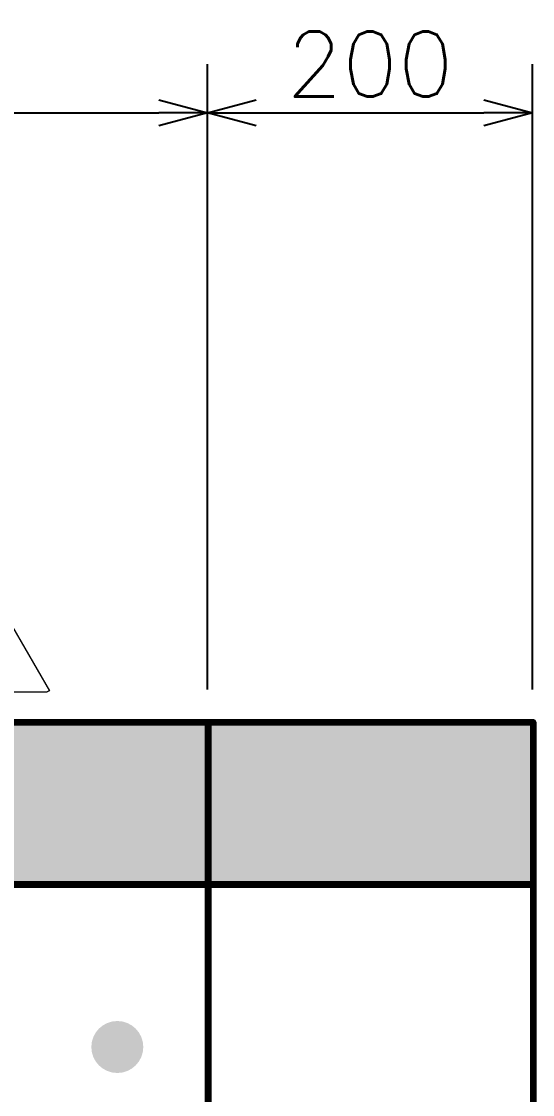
# Model space of a CAD drawing. Header units: millimetres. Extents: x -116965 to 323937, y 291661 to 566926.
# Drawn here: x -44447 to -44132, y 330210 to 330871 of the extents above; entities that cross this region are included whole.
import ezdxf

# ---------------------------------------------------------------- set-up
doc = ezdxf.new("R2010")
doc.units = ezdxf.units.MM
doc.header["$PDMODE"] = 35
doc.layers.get('0').update_dxf_attribs({"lineweight": 18})
doc.layers.add('AM_5', color=3, linetype='Continuous', lineweight=25)
doc.layers.add('Visible (ISO)', color=7, linetype='Continuous', lineweight=50)
doc.layers.add('C00-00-00', color=7, linetype='Continuous')
doc.layers.add('C34-3A-40', color=7, linetype='Continuous', true_color=0x343a40)
doc.layers.add('C62-64-69', color=7, linetype='Continuous', true_color=0x626469)
doc.styles.add('{18b73a54-fa43-428c-adcb-c1c7bbdf2c84}', font='Simplex.shx')
doc.dimstyles.new('kich thuoc$0', dxfattribs={"dimscale": 2, "dimtxt": 20, "dimasz": 16, "dimexe": 15, "dimexo": 10, "dimgap": 5, "dimtad": 1, "dimdec": 0, "dimzin": 0, "dimdsep": 46, "dimtxsty": '{18b73a54-fa43-428c-adcb-c1c7bbdf2c84}', "dimblk": 'OPEN30', "dimcen": 0.09, "dimclrd": 3, "dimclre": 3, "dimclrt": 3, "dimadec": 0, "dimazin": 0, "dimtfac": 1, "dimtdec": 0, "dimtofl": 0, "dimtmove": 0, "dimatfit": 3, "dimldrblk": 'OPEN30', "dimfxl": 1, "dimtolj": 1, "dimtzin": 0, "dimarcsym": 0})

# ---------------------------------------------------------------- blocks, each defined once
blk = doc.blocks.new('SV-F')
at = {"lineweight": 13}
blk.add_line((201, 0), (-201, 0), dxfattribs=at)
at = {"layer": 'Visible (ISO)', "lineweight": 13}
for p, q in [((-226.27, 58.5), (-226.27, 60)), ((-226.27, 60), (226.27, 60)), ((226.27, 60), (226.27, 58.5)), ((-251.5, 19.3), (-228.87, 58.5)), ((-228.79, 58.46), (-228.87, 58.5)), ((-228.79, 58.46), (-228.7, 58.41)), ((-227.8, 58.89), (-228.23, 58.13)), ((-227.8, 58.89), (-227.8, 18.55)), ((-226.82, 58.32), (-227.8, 58.89)), ((-226.82, 18.55), (-226.82, 58.32)), ((-226.68, 58.5), (-226.68, 19.3)), ((-226.27, 58.5), (-226.68, 58.5)), ((226.68, 58.5), (226.27, 58.5)), ((226.68, 58.5), (226.68, 19.3)), ((226.82, 58.32), (227.8, 58.89)), ((226.82, 18.55), (226.82, 58.32)), ((228.23, 58.13), (227.8, 58.89)), ((227.8, 58.89), (227.8, 18.55)), ((228.7, 58.41), (228.79, 58.46)), ((228.87, 58.5), (228.79, 58.46)), ((228.87, 58.5), (251.5, 19.3)), ((-250.87, 18.93), (-251.5, 19.3)), ((-250.87, 18.93), (-250.2, 18.55)), ((-250.2, 18.55), (-227.8, 18.55)), ((-227.8, 18.55), (-226.82, 18.55)), ((-226.68, 19.3), (-226.68, 18.55)), ((-226.68, 19.3), (226.68, 19.3)), ((-226.68, 18.55), (226.68, 18.55)), ((-199.5, 18.55), (-199.5, 1.5)), ((-198, 1.5), (-198, 18.55)), ((-197.5, 4), (-197.5, 18.55)), ((-177, 15.5), (-177, 18.55)), ((-165, 15.5), (-177, 15.5)), ((-165, 18.55), (-165, 15.5)), ((-159, 15.5), (-159, 18.55)), ((-147, 15.5), (-159, 15.5)), ((-147, 18.55), (-147, 15.5)), ((-141, 15.5), (-141, 18.55)), ((-129, 15.5), (-141, 15.5)), ((-129, 18.55), (-129, 15.5)), ((-123, 15.5), (-123, 18.55)), ((-111, 15.5), (-123, 15.5)), ((-111, 18.55), (-111, 15.5)), ((-105, 15.5), (-105, 18.55)), ((-93, 15.5), (-105, 15.5)), ((-93, 18.55), (-93, 15.5)), ((-87, 15.5), (-87, 18.55)), ((-75, 15.5), (-87, 15.5)), ((-75, 18.55), (-75, 15.5)), ((-69, 15.5), (-69, 18.55)), ((-57, 15.5), (-69, 15.5)), ((-57, 18.55), (-57, 15.5)), ((-51, 15.5), (-51, 18.55)), ((-39, 15.5), (-51, 15.5)), ((-39, 18.55), (-39, 15.5)), ((-33, 15.5), (-33, 18.55)), ((-21, 15.5), (-33, 15.5)), ((-21, 18.55), (-21, 15.5)), ((-15, 15.5), (-15, 18.55)), ((-3, 15.5), (-15, 15.5)), ((-3, 18.55), (-3, 15.5)), ((3, 15.5), (3, 18.55)), ((15, 15.5), (3, 15.5)), ((15, 18.55), (15, 15.5)), ((21, 15.5), (21, 18.55)), ((33, 15.5), (21, 15.5)), ((33, 18.55), (33, 15.5)), ((39, 15.5), (39, 18.55)), ((51, 15.5), (39, 15.5)), ((51, 18.55), (51, 15.5)), ((57, 15.5), (57, 18.55)), ((69, 15.5), (57, 15.5)), ((69, 18.55), (69, 15.5)), ((75, 15.5), (75, 18.55)), ((87, 15.5), (75, 15.5)), ((87, 18.55), (87, 15.5)), ((93, 15.5), (93, 18.55)), ((105, 15.5), (93, 15.5)), ((105, 18.55), (105, 15.5)), ((111, 15.5), (111, 18.55)), ((123, 15.5), (111, 15.5)), ((123, 18.55), (123, 15.5)), ((129, 15.5), (129, 18.55)), ((141, 15.5), (129, 15.5)), ((141, 18.55), (141, 15.5)), ((147, 15.5), (147, 18.55)), ((159, 15.5), (147, 15.5)), ((159, 18.55), (159, 15.5)), ((165, 15.5), (165, 18.55)), ((177, 15.5), (165, 15.5)), ((177, 18.55), (177, 15.5)), ((197.5, 18.55), (197.5, 4)), ((198, 1.5), (198, 18.55)), ((199.5, 1.5), (199.5, 18.55)), ((226.68, 19.3), (226.68, 18.55)), ((226.82, 18.55), (227.8, 18.55)), ((227.8, 18.55), (250.2, 18.55)), ((250.87, 18.93), (250.2, 18.55)), ((251.5, 19.3), (250.87, 18.93)), ((-197.5, 2), (-197.5, 4)), ((-197.5, 2), (197.5, 2)), ((-197.5, 2), (-197.5, 0)), ((197.5, 2), (197.5, 4)), ((197.5, 2), (197.5, 0))]:
    blk.add_line(p, q, dxfattribs=at)
for centre, radius, start, end in [((-226.27, 57), 3, 90, 136.32574), ((226.27, 57), 3, 43.67426, 90), ((-226.27, 57), 3, 136.32574, 150), ((-226.27, 57), 1.5, 105.84023, 114.60333), ((226.27, 57), 1.5, 65.39667, 74.15977), ((226.27, 57), 3, 30, 43.67426), ((-201, 1.5), 1.5, 270, 0), ((-201, 1.5), 3, 330, 0), ((201, 1.5), 3, 180, 210), ((201, 1.5), 1.5, 180, 270)]:
    blk.add_arc(centre, radius, start, end, dxfattribs=at)
for points in [[(-228.7, 58.41), (-228.66, 58.38), (-228.61, 58.35), (-228.56, 58.32)], [(-228.56, 58.32), (-228.47, 58.27), (-228.36, 58.21), (-228.23, 58.13)], [(228.56, 58.32), (228.47, 58.27), (228.36, 58.21), (228.23, 58.13)], [(228.7, 58.41), (228.66, 58.38), (228.61, 58.35), (228.56, 58.32)]]:
    blk.add_open_spline(points, degree=3, dxfattribs=at)
blk = doc.blocks.new('_Open30')
at = {"color": 0, "linetype": 'ByBlock', "lineweight": -2}
for p, q in [((-1, 0.268), (0, 0)), ((0, 0), (-1, -0.268)), ((0, 0), (-1, 0))]:
    blk.add_line(p, q, dxfattribs=at)
blk = doc.blocks.new('*D1818')
at = {"layer": 'AM_5', "color": 3, "lineweight": -2, "transparency": 16777216}
for p, q in [((-45032.34, 330459.51), (-45032.34, 330844.43)), ((-44332.34, 330459.51), (-44332.34, 330844.43)), ((-45002.34, 330814.43), (-44362.34, 330814.43))]:
    blk.add_line(p, q, dxfattribs=at)
at = {"layer": 'Defpoints', "color": 0, "lineweight": -3, "transparency": 16777216}
for p in [(-44332.34, 330814.43), (-45032.34, 330439.51), (-44332.34, 330439.51)]:
    blk.add_point(p, dxfattribs=at)
at = {"layer": 'AM_5', "color": 3, "lineweight": -2, "transparency": 16777216, "xscale": 30, "yscale": 30, "zscale": 30, "rotation": 180}
blk.add_blockref('_Open30', (-45032.34, 330814.43), dxfattribs=at)
at = {"layer": 'AM_5', "color": 3, "lineweight": -2, "transparency": 16777216, "xscale": 30, "yscale": 30, "zscale": 30}
blk.add_blockref('_Open30', (-44332.34, 330814.43), dxfattribs=at)
at = {"layer": 'AM_5', "color": 3, "transparency": 16777216, "insert": (-44682.34, 330844.43), "char_height": 40, "attachment_point": 5, "style": '{18b73a54-fa43-428c-adcb-c1c7bbdf2c84}'}
blk.add_mtext('\\A1;700', dxfattribs=at)
blk = doc.blocks.new('*D1812')
at = {"layer": 'AM_5', "color": 3, "lineweight": -2, "transparency": 16777216}
for p, q in [((-44332.34, 330459.51), (-44332.34, 330844.43)), ((-44132.34, 330459.51), (-44132.34, 330844.43)), ((-44302.34, 330814.43), (-44162.34, 330814.43))]:
    blk.add_line(p, q, dxfattribs=at)
at = {"layer": 'Defpoints', "color": 0, "lineweight": -3, "transparency": 16777216}
for p in [(-44132.34, 330814.43), (-44332.34, 330439.51), (-44132.34, 330439.51)]:
    blk.add_point(p, dxfattribs=at)
at = {"layer": 'AM_5', "color": 3, "lineweight": -2, "transparency": 16777216, "xscale": 30, "yscale": 30, "zscale": 30, "rotation": 180}
blk.add_blockref('_Open30', (-44332.34, 330814.43), dxfattribs=at)
at = {"layer": 'AM_5', "color": 3, "lineweight": -2, "transparency": 16777216, "xscale": 30, "yscale": 30, "zscale": 30}
blk.add_blockref('_Open30', (-44132.34, 330814.43), dxfattribs=at)
at = {"layer": 'AM_5', "color": 3, "transparency": 16777216, "insert": (-44232.34, 330844.43), "char_height": 40, "attachment_point": 5, "style": '{18b73a54-fa43-428c-adcb-c1c7bbdf2c84}'}
blk.add_mtext('\\A1;200', dxfattribs=at)

msp = doc.modelspace()

# ---------------------------------------------------------------- hatches: boundary and pattern name
at = {"layer": 'C00-00-00'}
h = msp.add_hatch(color=256, dxfattribs=at)
edge = h.paths.add_edge_path()
edge.add_arc((-44387.882733, 330239.584152), 15.997765, 0, 360)
at = {"layer": 'C34-3A-40'}
h = msp.add_hatch(color=256, dxfattribs=at)
h.dxf.hatch_style = 2
h.paths.add_polyline_path([(-45031.792843, 330439.556236), (-44331.890552, 330439.556236), (-44331.890552, 330339.570192), (-45031.792843, 330339.570192)])
h = msp.add_hatch(color=256, dxfattribs=at)
h.dxf.hatch_style = 2
h.paths.add_polyline_path([(-44331.890552, 330439.556236), (-44131.918468, 330439.556236), (-44131.918468, 330339.570192), (-44331.890552, 330339.570192)])
at = {"layer": 'C62-64-69'}
h = msp.add_hatch(color=256, dxfattribs=at)
h.dxf.hatch_style = 2
h.paths.add_polyline_path([(-44455.873243, 330430.557493), (-44423.877708, 330430.557493), (-44423.877708, 330423.558467), (-44455.873243, 330423.558467)])
h = msp.add_hatch(color=256, dxfattribs=at)
h.dxf.hatch_style = 2
h.paths.add_polyline_path([(-44423.877708, 330430.557493), (-44391.882177, 330430.557493), (-44391.882177, 330423.558467), (-44423.877708, 330423.558467)])
h = msp.add_hatch(color=256, dxfattribs=at)
h.dxf.hatch_style = 2
h.paths.add_polyline_path([(-44423.877708, 330430.557493), (-44391.882177, 330430.557493), (-44391.882177, 330423.558467), (-44423.877708, 330423.558467)])
h = msp.add_hatch(color=256, dxfattribs=at)
h.dxf.hatch_style = 2
h.paths.add_polyline_path([(-44391.882177, 330430.557493), (-44359.886643, 330430.557493), (-44359.886643, 330423.558467), (-44391.882177, 330423.558467)])
h = msp.add_hatch(color=256, dxfattribs=at)
h.dxf.hatch_style = 2
h.paths.add_polyline_path([(-44391.882177, 330430.557493), (-44359.886643, 330430.557493), (-44359.886643, 330423.558467), (-44391.882177, 330423.558467)])
h = msp.add_hatch(color=256, dxfattribs=at)
h.dxf.hatch_style = 2
h.paths.add_polyline_path([(-44331.890552, 330430.557493), (-44299.895018, 330430.557493), (-44299.895018, 330423.558467), (-44331.890552, 330423.558467)])
h = msp.add_hatch(color=256, dxfattribs=at)
h.dxf.hatch_style = 2
h.paths.add_polyline_path([(-44299.895018, 330430.557493), (-44267.899483, 330430.557493), (-44267.899483, 330423.558467), (-44299.895018, 330423.558467)])
h = msp.add_hatch(color=256, dxfattribs=at)
h.dxf.hatch_style = 2
h.paths.add_polyline_path([(-44299.895018, 330430.557493), (-44267.899483, 330430.557493), (-44267.899483, 330423.558467), (-44299.895018, 330423.558467)])
h = msp.add_hatch(color=256, dxfattribs=at)
h.dxf.hatch_style = 2
h.paths.add_polyline_path([(-44267.899483, 330430.557493), (-44235.903952, 330430.557493), (-44235.903952, 330423.558467), (-44267.899483, 330423.558467)])
h = msp.add_hatch(color=256, dxfattribs=at)
h.dxf.hatch_style = 2
h.paths.add_polyline_path([(-44267.899483, 330430.557493), (-44235.903952, 330430.557493), (-44235.903952, 330423.558467), (-44267.899483, 330423.558467)])
h = msp.add_hatch(color=256, dxfattribs=at)
h.dxf.hatch_style = 2
h.paths.add_polyline_path([(-44235.903952, 330430.557493), (-44203.908418, 330430.557493), (-44203.908418, 330423.558467), (-44235.903952, 330423.558467)])
h = msp.add_hatch(color=256, dxfattribs=at)
h.dxf.hatch_style = 2
h.paths.add_polyline_path([(-44235.903952, 330430.557493), (-44203.908418, 330430.557493), (-44203.908418, 330423.558467), (-44235.903952, 330423.558467)])
h = msp.add_hatch(color=256, dxfattribs=at)
h.dxf.hatch_style = 2
h.paths.add_polyline_path([(-44203.908418, 330430.557493), (-44171.912883, 330430.557493), (-44171.912883, 330423.558467), (-44203.908418, 330423.558467)])
h = msp.add_hatch(color=256, dxfattribs=at)
h.dxf.hatch_style = 2
h.paths.add_polyline_path([(-44203.908418, 330430.557493), (-44171.912883, 330430.557493), (-44171.912883, 330423.558467), (-44203.908418, 330423.558467)])
h = msp.add_hatch(color=256, dxfattribs=at)
h.dxf.hatch_style = 2
h.paths.add_polyline_path([(-44171.912883, 330430.557493), (-44139.917352, 330430.557493), (-44139.917352, 330423.558467), (-44171.912883, 330423.558467)])
h = msp.add_hatch(color=256, dxfattribs=at)
h.dxf.hatch_style = 2
h.paths.add_polyline_path([(-44455.873243, 330423.558467), (-44423.877708, 330423.558467), (-44423.877708, 330421.558749), (-44455.873243, 330421.558749)])
h = msp.add_hatch(color=256, dxfattribs=at)
h.dxf.hatch_style = 2
h.paths.add_polyline_path([(-44455.873243, 330421.558749), (-44423.877708, 330421.558749), (-44423.877708, 330414.559723), (-44455.873243, 330414.559723)])
h = msp.add_hatch(color=256, dxfattribs=at)
h.dxf.hatch_style = 2
h.paths.add_polyline_path([(-44423.877708, 330423.558467), (-44391.882177, 330423.558467), (-44391.882177, 330421.558749), (-44423.877708, 330421.558749)])
h = msp.add_hatch(color=256, dxfattribs=at)
h.dxf.hatch_style = 2
h.paths.add_polyline_path([(-44423.877708, 330423.558467), (-44391.882177, 330423.558467), (-44391.882177, 330421.558749), (-44423.877708, 330421.558749)])
h = msp.add_hatch(color=256, dxfattribs=at)
h.dxf.hatch_style = 2
h.paths.add_polyline_path([(-44423.877708, 330421.558749), (-44391.882177, 330421.558749), (-44391.882177, 330414.559723), (-44423.877708, 330414.559723)])
h = msp.add_hatch(color=256, dxfattribs=at)
h.dxf.hatch_style = 2
h.paths.add_polyline_path([(-44423.877708, 330421.558749), (-44391.882177, 330421.558749), (-44391.882177, 330414.559723), (-44423.877708, 330414.559723)])
h = msp.add_hatch(color=256, dxfattribs=at)
h.dxf.hatch_style = 2
h.paths.add_polyline_path([(-44391.882177, 330423.558467), (-44359.886643, 330423.558467), (-44359.886643, 330421.558749), (-44391.882177, 330421.558749)])
h = msp.add_hatch(color=256, dxfattribs=at)
h.dxf.hatch_style = 2
h.paths.add_polyline_path([(-44391.882177, 330423.558467), (-44359.886643, 330423.558467), (-44359.886643, 330421.558749), (-44391.882177, 330421.558749)])
h = msp.add_hatch(color=256, dxfattribs=at)
h.dxf.hatch_style = 2
h.paths.add_polyline_path([(-44391.882177, 330421.558749), (-44359.886643, 330421.558749), (-44359.886643, 330414.559723), (-44391.882177, 330414.559723)])
h = msp.add_hatch(color=256, dxfattribs=at)
h.dxf.hatch_style = 2
h.paths.add_polyline_path([(-44391.882177, 330421.558749), (-44359.886643, 330421.558749), (-44359.886643, 330414.559723), (-44391.882177, 330414.559723)])
h = msp.add_hatch(color=256, dxfattribs=at)
h.dxf.hatch_style = 2
h.paths.add_polyline_path([(-44331.890552, 330423.558467), (-44299.895018, 330423.558467), (-44299.895018, 330421.558749), (-44331.890552, 330421.558749)])
h = msp.add_hatch(color=256, dxfattribs=at)
h.dxf.hatch_style = 2
h.paths.add_polyline_path([(-44331.890552, 330421.558749), (-44299.895018, 330421.558749), (-44299.895018, 330414.559723), (-44331.890552, 330414.559723)])
h = msp.add_hatch(color=256, dxfattribs=at)
h.dxf.hatch_style = 2
h.paths.add_polyline_path([(-44299.895018, 330423.558467), (-44267.899483, 330423.558467), (-44267.899483, 330421.558749), (-44299.895018, 330421.558749)])
h = msp.add_hatch(color=256, dxfattribs=at)
h.dxf.hatch_style = 2
h.paths.add_polyline_path([(-44299.895018, 330423.558467), (-44267.899483, 330423.558467), (-44267.899483, 330421.558749), (-44299.895018, 330421.558749)])
h = msp.add_hatch(color=256, dxfattribs=at)
h.dxf.hatch_style = 2
h.paths.add_polyline_path([(-44299.895018, 330421.558749), (-44267.899483, 330421.558749), (-44267.899483, 330414.559723), (-44299.895018, 330414.559723)])
h = msp.add_hatch(color=256, dxfattribs=at)
h.dxf.hatch_style = 2
h.paths.add_polyline_path([(-44299.895018, 330421.558749), (-44267.899483, 330421.558749), (-44267.899483, 330414.559723), (-44299.895018, 330414.559723)])
h = msp.add_hatch(color=256, dxfattribs=at)
h.dxf.hatch_style = 2
h.paths.add_polyline_path([(-44267.899483, 330423.558467), (-44235.903952, 330423.558467), (-44235.903952, 330421.558749), (-44267.899483, 330421.558749)])
h = msp.add_hatch(color=256, dxfattribs=at)
h.dxf.hatch_style = 2
h.paths.add_polyline_path([(-44267.899483, 330423.558467), (-44235.903952, 330423.558467), (-44235.903952, 330421.558749), (-44267.899483, 330421.558749)])
h = msp.add_hatch(color=256, dxfattribs=at)
h.dxf.hatch_style = 2
h.paths.add_polyline_path([(-44267.899483, 330421.558749), (-44235.903952, 330421.558749), (-44235.903952, 330414.559723), (-44267.899483, 330414.559723)])
h = msp.add_hatch(color=256, dxfattribs=at)
h.dxf.hatch_style = 2
h.paths.add_polyline_path([(-44267.899483, 330421.558749), (-44235.903952, 330421.558749), (-44235.903952, 330414.559723), (-44267.899483, 330414.559723)])
h = msp.add_hatch(color=256, dxfattribs=at)
h.dxf.hatch_style = 2
h.paths.add_polyline_path([(-44235.903952, 330423.558467), (-44203.908418, 330423.558467), (-44203.908418, 330421.558749), (-44235.903952, 330421.558749)])
h = msp.add_hatch(color=256, dxfattribs=at)
h.dxf.hatch_style = 2
h.paths.add_polyline_path([(-44235.903952, 330423.558467), (-44203.908418, 330423.558467), (-44203.908418, 330421.558749), (-44235.903952, 330421.558749)])
h = msp.add_hatch(color=256, dxfattribs=at)
h.dxf.hatch_style = 2
h.paths.add_polyline_path([(-44235.903952, 330421.558749), (-44203.908418, 330421.558749), (-44203.908418, 330414.559723), (-44235.903952, 330414.559723)])
h = msp.add_hatch(color=256, dxfattribs=at)
h.dxf.hatch_style = 2
h.paths.add_polyline_path([(-44235.903952, 330421.558749), (-44203.908418, 330421.558749), (-44203.908418, 330414.559723), (-44235.903952, 330414.559723)])
h = msp.add_hatch(color=256, dxfattribs=at)
h.dxf.hatch_style = 2
h.paths.add_polyline_path([(-44203.908418, 330423.558467), (-44171.912883, 330423.558467), (-44171.912883, 330421.558749), (-44203.908418, 330421.558749)])
h = msp.add_hatch(color=256, dxfattribs=at)
h.dxf.hatch_style = 2
h.paths.add_polyline_path([(-44203.908418, 330423.558467), (-44171.912883, 330423.558467), (-44171.912883, 330421.558749), (-44203.908418, 330421.558749)])
h = msp.add_hatch(color=256, dxfattribs=at)
h.dxf.hatch_style = 2
h.paths.add_polyline_path([(-44203.908418, 330421.558749), (-44171.912883, 330421.558749), (-44171.912883, 330414.559723), (-44203.908418, 330414.559723)])
h = msp.add_hatch(color=256, dxfattribs=at)
h.dxf.hatch_style = 2
h.paths.add_polyline_path([(-44203.908418, 330421.558749), (-44171.912883, 330421.558749), (-44171.912883, 330414.559723), (-44203.908418, 330414.559723)])
h = msp.add_hatch(color=256, dxfattribs=at)
h.dxf.hatch_style = 2
h.paths.add_polyline_path([(-44171.912883, 330423.558467), (-44139.917352, 330423.558467), (-44139.917352, 330421.558749), (-44171.912883, 330421.558749)])
h = msp.add_hatch(color=256, dxfattribs=at)
h.dxf.hatch_style = 2
h.paths.add_polyline_path([(-44171.912883, 330421.558749), (-44139.917352, 330421.558749), (-44139.917352, 330414.559723), (-44171.912883, 330414.559723)])
h = msp.add_hatch(color=256, dxfattribs=at)
h.dxf.hatch_style = 2
h.paths.add_polyline_path([(-44455.873243, 330414.559723), (-44423.877708, 330414.559723), (-44423.877708, 330412.560005), (-44455.873243, 330412.560005)])
h = msp.add_hatch(color=256, dxfattribs=at)
h.dxf.hatch_style = 2
h.paths.add_polyline_path([(-44455.873243, 330412.560005), (-44423.877708, 330412.560005), (-44423.877708, 330405.56098), (-44455.873243, 330405.56098)])
h = msp.add_hatch(color=256, dxfattribs=at)
h.dxf.hatch_style = 2
h.paths.add_polyline_path([(-44423.877708, 330414.559723), (-44391.882177, 330414.559723), (-44391.882177, 330412.560005), (-44423.877708, 330412.560005)])
h = msp.add_hatch(color=256, dxfattribs=at)
h.dxf.hatch_style = 2
h.paths.add_polyline_path([(-44423.877708, 330414.559723), (-44391.882177, 330414.559723), (-44391.882177, 330412.560005), (-44423.877708, 330412.560005)])
h = msp.add_hatch(color=256, dxfattribs=at)
h.dxf.hatch_style = 2
h.paths.add_polyline_path([(-44423.877708, 330412.560005), (-44391.882177, 330412.560005), (-44391.882177, 330405.56098), (-44423.877708, 330405.56098)])
h = msp.add_hatch(color=256, dxfattribs=at)
h.dxf.hatch_style = 2
h.paths.add_polyline_path([(-44423.877708, 330412.560005), (-44391.882177, 330412.560005), (-44391.882177, 330405.56098), (-44423.877708, 330405.56098)])
h = msp.add_hatch(color=256, dxfattribs=at)
h.dxf.hatch_style = 2
h.paths.add_polyline_path([(-44391.882177, 330414.559723), (-44359.886643, 330414.559723), (-44359.886643, 330412.560005), (-44391.882177, 330412.560005)])
h = msp.add_hatch(color=256, dxfattribs=at)
h.dxf.hatch_style = 2
h.paths.add_polyline_path([(-44391.882177, 330414.559723), (-44359.886643, 330414.559723), (-44359.886643, 330412.560005), (-44391.882177, 330412.560005)])
h = msp.add_hatch(color=256, dxfattribs=at)
h.dxf.hatch_style = 2
h.paths.add_polyline_path([(-44391.882177, 330412.560005), (-44359.886643, 330412.560005), (-44359.886643, 330405.56098), (-44391.882177, 330405.56098)])
h = msp.add_hatch(color=256, dxfattribs=at)
h.dxf.hatch_style = 2
h.paths.add_polyline_path([(-44391.882177, 330412.560005), (-44359.886643, 330412.560005), (-44359.886643, 330405.56098), (-44391.882177, 330405.56098)])
h = msp.add_hatch(color=256, dxfattribs=at)
h.dxf.hatch_style = 2
h.paths.add_polyline_path([(-44331.890552, 330414.559723), (-44299.895018, 330414.559723), (-44299.895018, 330412.560005), (-44331.890552, 330412.560005)])
h = msp.add_hatch(color=256, dxfattribs=at)
h.dxf.hatch_style = 2
h.paths.add_polyline_path([(-44331.890552, 330412.560005), (-44299.895018, 330412.560005), (-44299.895018, 330405.56098), (-44331.890552, 330405.56098)])
h = msp.add_hatch(color=256, dxfattribs=at)
h.dxf.hatch_style = 2
h.paths.add_polyline_path([(-44299.895018, 330414.559723), (-44267.899483, 330414.559723), (-44267.899483, 330412.560005), (-44299.895018, 330412.560005)])
h = msp.add_hatch(color=256, dxfattribs=at)
h.dxf.hatch_style = 2
h.paths.add_polyline_path([(-44299.895018, 330414.559723), (-44267.899483, 330414.559723), (-44267.899483, 330412.560005), (-44299.895018, 330412.560005)])
h = msp.add_hatch(color=256, dxfattribs=at)
h.dxf.hatch_style = 2
h.paths.add_polyline_path([(-44299.895018, 330412.560005), (-44267.899483, 330412.560005), (-44267.899483, 330405.56098), (-44299.895018, 330405.56098)])
h = msp.add_hatch(color=256, dxfattribs=at)
h.dxf.hatch_style = 2
h.paths.add_polyline_path([(-44299.895018, 330412.560005), (-44267.899483, 330412.560005), (-44267.899483, 330405.56098), (-44299.895018, 330405.56098)])
h = msp.add_hatch(color=256, dxfattribs=at)
h.dxf.hatch_style = 2
h.paths.add_polyline_path([(-44267.899483, 330414.559723), (-44235.903952, 330414.559723), (-44235.903952, 330412.560005), (-44267.899483, 330412.560005)])
h = msp.add_hatch(color=256, dxfattribs=at)
h.dxf.hatch_style = 2
h.paths.add_polyline_path([(-44267.899483, 330414.559723), (-44235.903952, 330414.559723), (-44235.903952, 330412.560005), (-44267.899483, 330412.560005)])
h = msp.add_hatch(color=256, dxfattribs=at)
h.dxf.hatch_style = 2
h.paths.add_polyline_path([(-44267.899483, 330412.560005), (-44235.903952, 330412.560005), (-44235.903952, 330405.56098), (-44267.899483, 330405.56098)])
h = msp.add_hatch(color=256, dxfattribs=at)
h.dxf.hatch_style = 2
h.paths.add_polyline_path([(-44267.899483, 330412.560005), (-44235.903952, 330412.560005), (-44235.903952, 330405.56098), (-44267.899483, 330405.56098)])
h = msp.add_hatch(color=256, dxfattribs=at)
h.dxf.hatch_style = 2
h.paths.add_polyline_path([(-44235.903952, 330414.559723), (-44203.908418, 330414.559723), (-44203.908418, 330412.560005), (-44235.903952, 330412.560005)])
h = msp.add_hatch(color=256, dxfattribs=at)
h.dxf.hatch_style = 2
h.paths.add_polyline_path([(-44235.903952, 330414.559723), (-44203.908418, 330414.559723), (-44203.908418, 330412.560005), (-44235.903952, 330412.560005)])
h = msp.add_hatch(color=256, dxfattribs=at)
h.dxf.hatch_style = 2
h.paths.add_polyline_path([(-44235.903952, 330412.560005), (-44203.908418, 330412.560005), (-44203.908418, 330405.56098), (-44235.903952, 330405.56098)])
h = msp.add_hatch(color=256, dxfattribs=at)
h.dxf.hatch_style = 2
h.paths.add_polyline_path([(-44235.903952, 330412.560005), (-44203.908418, 330412.560005), (-44203.908418, 330405.56098), (-44235.903952, 330405.56098)])
h = msp.add_hatch(color=256, dxfattribs=at)
h.dxf.hatch_style = 2
h.paths.add_polyline_path([(-44203.908418, 330414.559723), (-44171.912883, 330414.559723), (-44171.912883, 330412.560005), (-44203.908418, 330412.560005)])
h = msp.add_hatch(color=256, dxfattribs=at)
h.dxf.hatch_style = 2
h.paths.add_polyline_path([(-44203.908418, 330414.559723), (-44171.912883, 330414.559723), (-44171.912883, 330412.560005), (-44203.908418, 330412.560005)])
h = msp.add_hatch(color=256, dxfattribs=at)
h.dxf.hatch_style = 2
h.paths.add_polyline_path([(-44203.908418, 330412.560005), (-44171.912883, 330412.560005), (-44171.912883, 330405.56098), (-44203.908418, 330405.56098)])
h = msp.add_hatch(color=256, dxfattribs=at)
h.dxf.hatch_style = 2
h.paths.add_polyline_path([(-44203.908418, 330412.560005), (-44171.912883, 330412.560005), (-44171.912883, 330405.56098), (-44203.908418, 330405.56098)])
h = msp.add_hatch(color=256, dxfattribs=at)
h.dxf.hatch_style = 2
h.paths.add_polyline_path([(-44171.912883, 330414.559723), (-44139.917352, 330414.559723), (-44139.917352, 330412.560005), (-44171.912883, 330412.560005)])
h = msp.add_hatch(color=256, dxfattribs=at)
h.dxf.hatch_style = 2
h.paths.add_polyline_path([(-44171.912883, 330412.560005), (-44139.917352, 330412.560005), (-44139.917352, 330405.56098), (-44171.912883, 330405.56098)])
h = msp.add_hatch(color=256, dxfattribs=at)
h.dxf.hatch_style = 2
h.paths.add_polyline_path([(-44455.873243, 330405.56098), (-44423.877708, 330405.56098), (-44423.877708, 330403.561261), (-44455.873243, 330403.561261)])
h = msp.add_hatch(color=256, dxfattribs=at)
h.dxf.hatch_style = 2
h.paths.add_polyline_path([(-44423.877708, 330405.56098), (-44391.882177, 330405.56098), (-44391.882177, 330403.561261), (-44423.877708, 330403.561261)])
h = msp.add_hatch(color=256, dxfattribs=at)
h.dxf.hatch_style = 2
h.paths.add_polyline_path([(-44423.877708, 330405.56098), (-44391.882177, 330405.56098), (-44391.882177, 330403.561261), (-44423.877708, 330403.561261)])
h = msp.add_hatch(color=256, dxfattribs=at)
h.dxf.hatch_style = 2
h.paths.add_polyline_path([(-44391.882177, 330405.56098), (-44359.886643, 330405.56098), (-44359.886643, 330403.561261), (-44391.882177, 330403.561261)])
h = msp.add_hatch(color=256, dxfattribs=at)
h.dxf.hatch_style = 2
h.paths.add_polyline_path([(-44391.882177, 330405.56098), (-44359.886643, 330405.56098), (-44359.886643, 330403.561261), (-44391.882177, 330403.561261)])
h = msp.add_hatch(color=256, dxfattribs=at)
h.dxf.hatch_style = 2
h.paths.add_polyline_path([(-44331.890552, 330405.56098), (-44299.895018, 330405.56098), (-44299.895018, 330403.561261), (-44331.890552, 330403.561261)])
h = msp.add_hatch(color=256, dxfattribs=at)
h.dxf.hatch_style = 2
h.paths.add_polyline_path([(-44299.895018, 330405.56098), (-44267.899483, 330405.56098), (-44267.899483, 330403.561261), (-44299.895018, 330403.561261)])
h = msp.add_hatch(color=256, dxfattribs=at)
h.dxf.hatch_style = 2
h.paths.add_polyline_path([(-44299.895018, 330405.56098), (-44267.899483, 330405.56098), (-44267.899483, 330403.561261), (-44299.895018, 330403.561261)])
h = msp.add_hatch(color=256, dxfattribs=at)
h.dxf.hatch_style = 2
h.paths.add_polyline_path([(-44267.899483, 330405.56098), (-44235.903952, 330405.56098), (-44235.903952, 330403.561261), (-44267.899483, 330403.561261)])
h = msp.add_hatch(color=256, dxfattribs=at)
h.dxf.hatch_style = 2
h.paths.add_polyline_path([(-44267.899483, 330405.56098), (-44235.903952, 330405.56098), (-44235.903952, 330403.561261), (-44267.899483, 330403.561261)])
h = msp.add_hatch(color=256, dxfattribs=at)
h.dxf.hatch_style = 2
h.paths.add_polyline_path([(-44235.903952, 330405.56098), (-44203.908418, 330405.56098), (-44203.908418, 330403.561261), (-44235.903952, 330403.561261)])
h = msp.add_hatch(color=256, dxfattribs=at)
h.dxf.hatch_style = 2
h.paths.add_polyline_path([(-44235.903952, 330405.56098), (-44203.908418, 330405.56098), (-44203.908418, 330403.561261), (-44235.903952, 330403.561261)])
h = msp.add_hatch(color=256, dxfattribs=at)
h.dxf.hatch_style = 2
h.paths.add_polyline_path([(-44203.908418, 330405.56098), (-44171.912883, 330405.56098), (-44171.912883, 330403.561261), (-44203.908418, 330403.561261)])
h = msp.add_hatch(color=256, dxfattribs=at)
h.dxf.hatch_style = 2
h.paths.add_polyline_path([(-44203.908418, 330405.56098), (-44171.912883, 330405.56098), (-44171.912883, 330403.561261), (-44203.908418, 330403.561261)])
h = msp.add_hatch(color=256, dxfattribs=at)
h.dxf.hatch_style = 2
h.paths.add_polyline_path([(-44171.912883, 330405.56098), (-44139.917352, 330405.56098), (-44139.917352, 330403.561261), (-44171.912883, 330403.561261)])
h = msp.add_hatch(color=256, dxfattribs=at)
h.dxf.hatch_style = 2
h.paths.add_polyline_path([(-44455.873243, 330403.561261), (-44423.877708, 330403.561261), (-44423.877708, 330396.562236), (-44455.873243, 330396.562236)])
h = msp.add_hatch(color=256, dxfattribs=at)
h.dxf.hatch_style = 2
h.paths.add_polyline_path([(-44423.877708, 330403.561261), (-44391.882177, 330403.561261), (-44391.882177, 330396.562236), (-44423.877708, 330396.562236)])
h = msp.add_hatch(color=256, dxfattribs=at)
h.dxf.hatch_style = 2
h.paths.add_polyline_path([(-44423.877708, 330403.561261), (-44391.882177, 330403.561261), (-44391.882177, 330396.562236), (-44423.877708, 330396.562236)])
h = msp.add_hatch(color=256, dxfattribs=at)
h.dxf.hatch_style = 2
h.paths.add_polyline_path([(-44391.882177, 330403.561261), (-44359.886643, 330403.561261), (-44359.886643, 330396.562236), (-44391.882177, 330396.562236)])
h = msp.add_hatch(color=256, dxfattribs=at)
h.dxf.hatch_style = 2
h.paths.add_polyline_path([(-44391.882177, 330403.561261), (-44359.886643, 330403.561261), (-44359.886643, 330396.562236), (-44391.882177, 330396.562236)])
h = msp.add_hatch(color=256, dxfattribs=at)
h.dxf.hatch_style = 2
h.paths.add_polyline_path([(-44331.890552, 330403.561261), (-44299.895018, 330403.561261), (-44299.895018, 330396.562236), (-44331.890552, 330396.562236)])
h = msp.add_hatch(color=256, dxfattribs=at)
h.dxf.hatch_style = 2
h.paths.add_polyline_path([(-44299.895018, 330403.561261), (-44267.899483, 330403.561261), (-44267.899483, 330396.562236), (-44299.895018, 330396.562236)])
h = msp.add_hatch(color=256, dxfattribs=at)
h.dxf.hatch_style = 2
h.paths.add_polyline_path([(-44299.895018, 330403.561261), (-44267.899483, 330403.561261), (-44267.899483, 330396.562236), (-44299.895018, 330396.562236)])
h = msp.add_hatch(color=256, dxfattribs=at)
h.dxf.hatch_style = 2
h.paths.add_polyline_path([(-44267.899483, 330403.561261), (-44235.903952, 330403.561261), (-44235.903952, 330396.562236), (-44267.899483, 330396.562236)])
h = msp.add_hatch(color=256, dxfattribs=at)
h.dxf.hatch_style = 2
h.paths.add_polyline_path([(-44267.899483, 330403.561261), (-44235.903952, 330403.561261), (-44235.903952, 330396.562236), (-44267.899483, 330396.562236)])
h = msp.add_hatch(color=256, dxfattribs=at)
h.dxf.hatch_style = 2
h.paths.add_polyline_path([(-44235.903952, 330403.561261), (-44203.908418, 330403.561261), (-44203.908418, 330396.562236), (-44235.903952, 330396.562236)])
h = msp.add_hatch(color=256, dxfattribs=at)
h.dxf.hatch_style = 2
h.paths.add_polyline_path([(-44235.903952, 330403.561261), (-44203.908418, 330403.561261), (-44203.908418, 330396.562236), (-44235.903952, 330396.562236)])
h = msp.add_hatch(color=256, dxfattribs=at)
h.dxf.hatch_style = 2
h.paths.add_polyline_path([(-44203.908418, 330403.561261), (-44171.912883, 330403.561261), (-44171.912883, 330396.562236), (-44203.908418, 330396.562236)])
h = msp.add_hatch(color=256, dxfattribs=at)
h.dxf.hatch_style = 2
h.paths.add_polyline_path([(-44203.908418, 330403.561261), (-44171.912883, 330403.561261), (-44171.912883, 330396.562236), (-44203.908418, 330396.562236)])
h = msp.add_hatch(color=256, dxfattribs=at)
h.dxf.hatch_style = 2
h.paths.add_polyline_path([(-44171.912883, 330403.561261), (-44139.917352, 330403.561261), (-44139.917352, 330396.562236), (-44171.912883, 330396.562236)])
h = msp.add_hatch(color=256, dxfattribs=at)
h.dxf.hatch_style = 2
h.paths.add_polyline_path([(-44455.873243, 330396.562236), (-44423.877708, 330396.562236), (-44423.877708, 330394.562518), (-44455.873243, 330394.562518)])
h = msp.add_hatch(color=256, dxfattribs=at)
h.dxf.hatch_style = 2
h.paths.add_polyline_path([(-44455.873243, 330394.562518), (-44423.877708, 330394.562518), (-44423.877708, 330387.563492), (-44455.873243, 330387.563492)])
h = msp.add_hatch(color=256, dxfattribs=at)
h.dxf.hatch_style = 2
h.paths.add_polyline_path([(-44423.877708, 330396.562236), (-44391.882177, 330396.562236), (-44391.882177, 330394.562518), (-44423.877708, 330394.562518)])
h = msp.add_hatch(color=256, dxfattribs=at)
h.dxf.hatch_style = 2
h.paths.add_polyline_path([(-44423.877708, 330396.562236), (-44391.882177, 330396.562236), (-44391.882177, 330394.562518), (-44423.877708, 330394.562518)])
h = msp.add_hatch(color=256, dxfattribs=at)
h.dxf.hatch_style = 2
h.paths.add_polyline_path([(-44423.877708, 330394.562518), (-44391.882177, 330394.562518), (-44391.882177, 330387.563492), (-44423.877708, 330387.563492)])
h = msp.add_hatch(color=256, dxfattribs=at)
h.dxf.hatch_style = 2
h.paths.add_polyline_path([(-44423.877708, 330394.562518), (-44391.882177, 330394.562518), (-44391.882177, 330387.563492), (-44423.877708, 330387.563492)])
h = msp.add_hatch(color=256, dxfattribs=at)
h.dxf.hatch_style = 2
h.paths.add_polyline_path([(-44391.882177, 330396.562236), (-44359.886643, 330396.562236), (-44359.886643, 330394.562518), (-44391.882177, 330394.562518)])
h = msp.add_hatch(color=256, dxfattribs=at)
h.dxf.hatch_style = 2
h.paths.add_polyline_path([(-44391.882177, 330396.562236), (-44359.886643, 330396.562236), (-44359.886643, 330394.562518), (-44391.882177, 330394.562518)])
h = msp.add_hatch(color=256, dxfattribs=at)
h.dxf.hatch_style = 2
h.paths.add_polyline_path([(-44391.882177, 330394.562518), (-44359.886643, 330394.562518), (-44359.886643, 330387.563492), (-44391.882177, 330387.563492)])
h = msp.add_hatch(color=256, dxfattribs=at)
h.dxf.hatch_style = 2
h.paths.add_polyline_path([(-44391.882177, 330394.562518), (-44359.886643, 330394.562518), (-44359.886643, 330387.563492), (-44391.882177, 330387.563492)])
h = msp.add_hatch(color=256, dxfattribs=at)
h.dxf.hatch_style = 2
h.paths.add_polyline_path([(-44331.890552, 330396.562236), (-44299.895018, 330396.562236), (-44299.895018, 330394.562518), (-44331.890552, 330394.562518)])
h = msp.add_hatch(color=256, dxfattribs=at)
h.dxf.hatch_style = 2
h.paths.add_polyline_path([(-44331.890552, 330394.562518), (-44299.895018, 330394.562518), (-44299.895018, 330387.563492), (-44331.890552, 330387.563492)])
h = msp.add_hatch(color=256, dxfattribs=at)
h.dxf.hatch_style = 2
h.paths.add_polyline_path([(-44299.895018, 330396.562236), (-44267.899483, 330396.562236), (-44267.899483, 330394.562518), (-44299.895018, 330394.562518)])
h = msp.add_hatch(color=256, dxfattribs=at)
h.dxf.hatch_style = 2
h.paths.add_polyline_path([(-44299.895018, 330396.562236), (-44267.899483, 330396.562236), (-44267.899483, 330394.562518), (-44299.895018, 330394.562518)])
h = msp.add_hatch(color=256, dxfattribs=at)
h.dxf.hatch_style = 2
h.paths.add_polyline_path([(-44299.895018, 330394.562518), (-44267.899483, 330394.562518), (-44267.899483, 330387.563492), (-44299.895018, 330387.563492)])
h = msp.add_hatch(color=256, dxfattribs=at)
h.dxf.hatch_style = 2
h.paths.add_polyline_path([(-44299.895018, 330394.562518), (-44267.899483, 330394.562518), (-44267.899483, 330387.563492), (-44299.895018, 330387.563492)])
h = msp.add_hatch(color=256, dxfattribs=at)
h.dxf.hatch_style = 2
h.paths.add_polyline_path([(-44267.899483, 330396.562236), (-44235.903952, 330396.562236), (-44235.903952, 330394.562518), (-44267.899483, 330394.562518)])
h = msp.add_hatch(color=256, dxfattribs=at)
h.dxf.hatch_style = 2
h.paths.add_polyline_path([(-44267.899483, 330396.562236), (-44235.903952, 330396.562236), (-44235.903952, 330394.562518), (-44267.899483, 330394.562518)])
h = msp.add_hatch(color=256, dxfattribs=at)
h.dxf.hatch_style = 2
h.paths.add_polyline_path([(-44267.899483, 330394.562518), (-44235.903952, 330394.562518), (-44235.903952, 330387.563492), (-44267.899483, 330387.563492)])
h = msp.add_hatch(color=256, dxfattribs=at)
h.dxf.hatch_style = 2
h.paths.add_polyline_path([(-44267.899483, 330394.562518), (-44235.903952, 330394.562518), (-44235.903952, 330387.563492), (-44267.899483, 330387.563492)])
h = msp.add_hatch(color=256, dxfattribs=at)
h.dxf.hatch_style = 2
h.paths.add_polyline_path([(-44235.903952, 330396.562236), (-44203.908418, 330396.562236), (-44203.908418, 330394.562518), (-44235.903952, 330394.562518)])
h = msp.add_hatch(color=256, dxfattribs=at)
h.dxf.hatch_style = 2
h.paths.add_polyline_path([(-44235.903952, 330396.562236), (-44203.908418, 330396.562236), (-44203.908418, 330394.562518), (-44235.903952, 330394.562518)])
h = msp.add_hatch(color=256, dxfattribs=at)
h.dxf.hatch_style = 2
h.paths.add_polyline_path([(-44235.903952, 330394.562518), (-44203.908418, 330394.562518), (-44203.908418, 330387.563492), (-44235.903952, 330387.563492)])
h = msp.add_hatch(color=256, dxfattribs=at)
h.dxf.hatch_style = 2
h.paths.add_polyline_path([(-44235.903952, 330394.562518), (-44203.908418, 330394.562518), (-44203.908418, 330387.563492), (-44235.903952, 330387.563492)])
h = msp.add_hatch(color=256, dxfattribs=at)
h.dxf.hatch_style = 2
h.paths.add_polyline_path([(-44203.908418, 330396.562236), (-44171.912883, 330396.562236), (-44171.912883, 330394.562518), (-44203.908418, 330394.562518)])
h = msp.add_hatch(color=256, dxfattribs=at)
h.dxf.hatch_style = 2
h.paths.add_polyline_path([(-44203.908418, 330396.562236), (-44171.912883, 330396.562236), (-44171.912883, 330394.562518), (-44203.908418, 330394.562518)])
h = msp.add_hatch(color=256, dxfattribs=at)
h.dxf.hatch_style = 2
h.paths.add_polyline_path([(-44203.908418, 330394.562518), (-44171.912883, 330394.562518), (-44171.912883, 330387.563492), (-44203.908418, 330387.563492)])
h = msp.add_hatch(color=256, dxfattribs=at)
h.dxf.hatch_style = 2
h.paths.add_polyline_path([(-44203.908418, 330394.562518), (-44171.912883, 330394.562518), (-44171.912883, 330387.563492), (-44203.908418, 330387.563492)])
h = msp.add_hatch(color=256, dxfattribs=at)
h.dxf.hatch_style = 2
h.paths.add_polyline_path([(-44171.912883, 330396.562236), (-44139.917352, 330396.562236), (-44139.917352, 330394.562518), (-44171.912883, 330394.562518)])
h = msp.add_hatch(color=256, dxfattribs=at)
h.dxf.hatch_style = 2
h.paths.add_polyline_path([(-44171.912883, 330394.562518), (-44139.917352, 330394.562518), (-44139.917352, 330387.563492), (-44171.912883, 330387.563492)])
h = msp.add_hatch(color=256, dxfattribs=at)
h.dxf.hatch_style = 2
h.paths.add_polyline_path([(-44455.873243, 330387.563492), (-44423.877708, 330387.563492), (-44423.877708, 330385.563774), (-44455.873243, 330385.563774)])
h = msp.add_hatch(color=256, dxfattribs=at)
h.dxf.hatch_style = 2
h.paths.add_polyline_path([(-44423.877708, 330387.563492), (-44391.882177, 330387.563492), (-44391.882177, 330385.563774), (-44423.877708, 330385.563774)])
h = msp.add_hatch(color=256, dxfattribs=at)
h.dxf.hatch_style = 2
h.paths.add_polyline_path([(-44423.877708, 330387.563492), (-44391.882177, 330387.563492), (-44391.882177, 330385.563774), (-44423.877708, 330385.563774)])
h = msp.add_hatch(color=256, dxfattribs=at)
h.dxf.hatch_style = 2
h.paths.add_polyline_path([(-44391.882177, 330387.563492), (-44359.886643, 330387.563492), (-44359.886643, 330385.563774), (-44391.882177, 330385.563774)])
h = msp.add_hatch(color=256, dxfattribs=at)
h.dxf.hatch_style = 2
h.paths.add_polyline_path([(-44391.882177, 330387.563492), (-44359.886643, 330387.563492), (-44359.886643, 330385.563774), (-44391.882177, 330385.563774)])
h = msp.add_hatch(color=256, dxfattribs=at)
h.dxf.hatch_style = 2
h.paths.add_polyline_path([(-44331.890552, 330387.563492), (-44299.895018, 330387.563492), (-44299.895018, 330385.563774), (-44331.890552, 330385.563774)])
h = msp.add_hatch(color=256, dxfattribs=at)
h.dxf.hatch_style = 2
h.paths.add_polyline_path([(-44299.895018, 330387.563492), (-44267.899483, 330387.563492), (-44267.899483, 330385.563774), (-44299.895018, 330385.563774)])
h = msp.add_hatch(color=256, dxfattribs=at)
h.dxf.hatch_style = 2
h.paths.add_polyline_path([(-44299.895018, 330387.563492), (-44267.899483, 330387.563492), (-44267.899483, 330385.563774), (-44299.895018, 330385.563774)])
h = msp.add_hatch(color=256, dxfattribs=at)
h.dxf.hatch_style = 2
h.paths.add_polyline_path([(-44267.899483, 330387.563492), (-44235.903952, 330387.563492), (-44235.903952, 330385.563774), (-44267.899483, 330385.563774)])
h = msp.add_hatch(color=256, dxfattribs=at)
h.dxf.hatch_style = 2
h.paths.add_polyline_path([(-44267.899483, 330387.563492), (-44235.903952, 330387.563492), (-44235.903952, 330385.563774), (-44267.899483, 330385.563774)])
h = msp.add_hatch(color=256, dxfattribs=at)
h.dxf.hatch_style = 2
h.paths.add_polyline_path([(-44235.903952, 330387.563492), (-44203.908418, 330387.563492), (-44203.908418, 330385.563774), (-44235.903952, 330385.563774)])
h = msp.add_hatch(color=256, dxfattribs=at)
h.dxf.hatch_style = 2
h.paths.add_polyline_path([(-44235.903952, 330387.563492), (-44203.908418, 330387.563492), (-44203.908418, 330385.563774), (-44235.903952, 330385.563774)])
h = msp.add_hatch(color=256, dxfattribs=at)
h.dxf.hatch_style = 2
h.paths.add_polyline_path([(-44203.908418, 330387.563492), (-44171.912883, 330387.563492), (-44171.912883, 330385.563774), (-44203.908418, 330385.563774)])
h = msp.add_hatch(color=256, dxfattribs=at)
h.dxf.hatch_style = 2
h.paths.add_polyline_path([(-44203.908418, 330387.563492), (-44171.912883, 330387.563492), (-44171.912883, 330385.563774), (-44203.908418, 330385.563774)])
h = msp.add_hatch(color=256, dxfattribs=at)
h.dxf.hatch_style = 2
h.paths.add_polyline_path([(-44171.912883, 330387.563492), (-44139.917352, 330387.563492), (-44139.917352, 330385.563774), (-44171.912883, 330385.563774)])

# ---------------------------------------------------------------- linework, layer by layer
at = {"layer": 'C00-00-00', "lineweight": 211}
for points in [[(-45031.792843, 330439.556236), (-44331.890552, 330439.556236), (-44331.890552, 328239.863317), (-45031.792843, 328239.863317)], [(-45031.792843, 330439.556236), (-44331.890552, 330439.556236), (-44331.890552, 330339.570192), (-45031.792843, 330339.570192)], [(-44331.890552, 330439.556236), (-44131.918468, 330439.556236), (-44131.918468, 330339.570192), (-44331.890552, 330339.570192)]]:
    msp.add_lwpolyline(points, close=True, dxfattribs=at)
at = {"layer": 'C00-00-00', "lineweight": 100}
for points in [[(-45031.792843, 330339.570192), (-44331.890552, 330339.570192), (-44331.890552, 330139.598111), (-45031.792843, 330139.598111)], [(-44331.890552, 330339.570192), (-44131.918468, 330339.570192), (-44131.918468, 328339.849361), (-44331.890552, 328339.849361)]]:
    msp.add_lwpolyline(points, close=True, dxfattribs=at)

# ---------------------------------------------------------------- block references
msp.add_blockref('SV-F', (-44681.157751, 330439.556236))

# ---------------------------------------------------------------- dimensions: what is measured, and where the dimension line sits
at = {"layer": 'AM_5'}
for base, p1, p2, picture, middle in [((-44332.337221, 330814.431589), (-45032.337137, 330439.507756), (-44332.337221, 330439.507756), '*D1818', (-44682.337179, 330844.431589)), ((-44132.337221, 330814.431589), (-44332.337137, 330439.507756), (-44132.337221, 330439.507756), '*D1812', (-44232.337179, 330844.431589))]:
    dim = msp.add_linear_dim(base=base, p1=p1, p2=p2, dimstyle='kich thuoc$0', override={"dimasz": 15, "dimtdec": 4}, dxfattribs=at)
    dim.commit()
    dim.dimension.update_dxf_attribs({"geometry": picture, "text_midpoint": middle})

doc.saveas('drawing.dxf')
